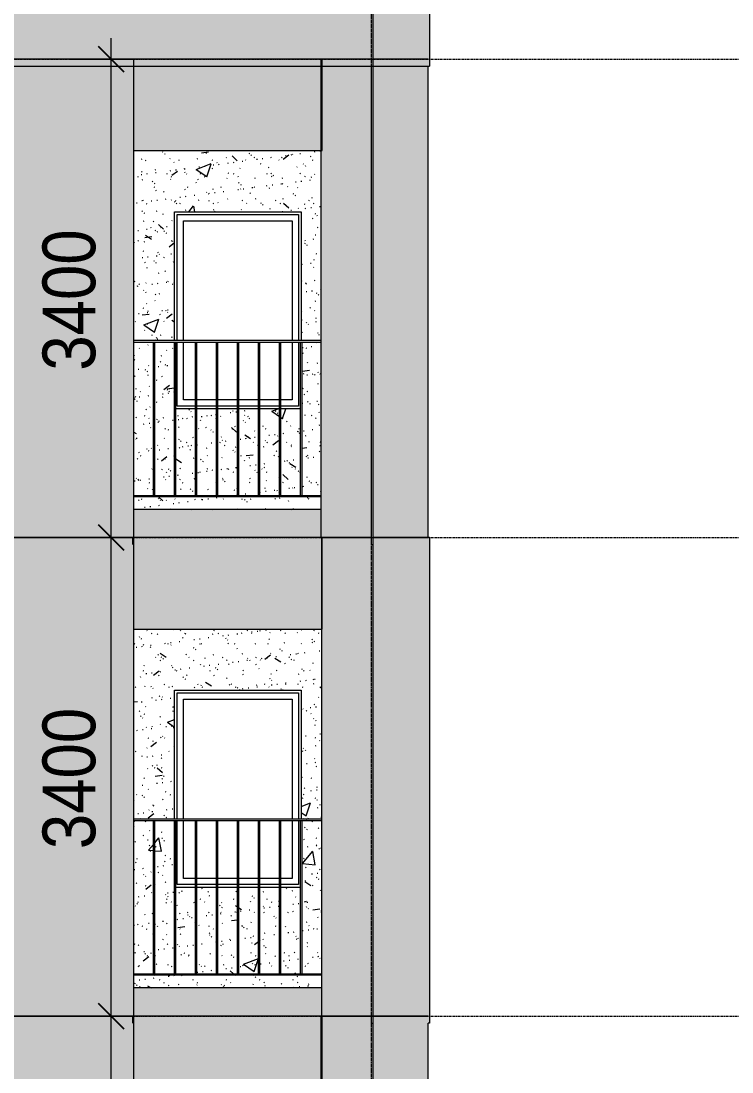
# Model space of a CAD drawing. Header units: millimetres. Extents: x 1240 to 198004, y -7796 to 35300.
# Drawn here: x 75746 to 80798, y 22203 to 29671 of the extents above; entities that cross this region are included whole.
import ezdxf

# ---------------------------------------------------------------- set-up
doc = ezdxf.new("R2010")
doc.units = ezdxf.units.MM
doc.linetypes.add('Centre', pattern=[31.75, 6.35, -4.7625, 15.875, -4.7625])
doc.linetypes.add('Grid Line', pattern=[22.225, 12.7, -3.175, 3.175, -3.175])
for name, color, linetype, lineweight in [('0-1', 7, 'Continuous', 5), ('A-ANNO-DIMS', 211, 'Continuous', 9), ('A-ANNO-DIMS-150', 211, 'Continuous', 9), ('A-FLOR-HRAL', 11, 'Continuous', 9), ('A-FLOR-HRAL-1', 253, 'Continuous', 9), ('A-FLOR-LEVL-2', 51, 'Centre', 9), ('A-GLAZ', 151, 'Continuous', 9), ('A-GLAZ-1', 7, 'Continuous', 9), ('A-WALL', 113, 'Continuous', 9), ('A-WALL-PATT-2', 9, 'Continuous', 9), ('A-WALL-PATT-3', 111, 'Continuous', 5), ('A-WALL-PATT-4', 111, 'Continuous', 9), ('I-WALL', 2, 'Continuous', 9), ('I-WALL-1', 7, 'Continuous', 9), ('S-GRID-1', 1, 'Grid Line', 9)]:
    doc.layers.add(name, color=color, linetype=linetype, lineweight=lineweight)
doc.styles.add('UTM Avo', font='', dxfattribs={"width": 0.9, "height": 375})
doc.styles.get('UTM Avo').set_extended_font_data('UTM Avo')
doc.dimstyles.new('1_Dim_chi_tiet_2_5', dxfattribs={"dimscale": 304.8, "dimtxt": 374.737856, "dimasz": 0.590551, "dimexe": 0.492126, "dimexo": 0.0625, "dimgap": 0.049213, "dimtad": 1, "dimdec": 0, "dimrnd": 5, "dimzin": 0, "dimdsep": 46, "dimtxsty": 'UTM Avo', "dimblk1": 'OBLIQUE', "dimblk2": 'OBLIQUE', "dimsah": 1, "dimcen": 0.09, "dimdle": 0.492126, "dimazin": 0, "dimtfac": 1, "dimtdec": 4, "dimtix": 1, "dimtmove": 0, "dimatfit": 3, "dimfxl": 0.984252, "dimfxlon": 1, "dimtvp": 1, "dimtolj": 1, "dimtzin": 0, "dimarcsym": 2})
pattern_1 = [(50, (377.7, 0), (1093.104, -95.634), [114.3, -1257.3]), (355, (377.7, 0), (-211.457, 1146.341), [91.44, -1005.84]), (100.451, (468.8, -8), (881.656, 1050.7), [97.14, -1068.54]), (46.184, (377.7, 304.8), (1626.475, -252.257), [171.45, -1885.95]), (96.636, (513.3, 283.8), (1424.416, 1484.565), [145.71, -1602.81]), (351.184, (377.7, 304.8), (1424.43, 1484.55), [137.16, -1508.76]), (21, (530.1, 228.6), (909.686, -613.591), [114.3, -1257.3]), (326, (530.1, 228.6), (370.812, 1105.129), [91.44, -1005.84]), (71.451, (606, 177.5), (1280.503, 491.528), [97.14, -1068.54]), (37.5, (377.74, 0), (18.5313, 507.3303), [50.292, -943.356, 50.292, -970.788, -1009.65]), (37.5, (377.74, 0), (18.5313, 507.3303), [-2014.728, 50.292, -959.358]), (7.5, (377.74, 0), (400.9178, 601.0836), [50.292, -531.876, 50.292, -920.496, -384.81]), (7.5, (377.74, 0), (400.9178, 601.0836), [-1552.956, 50.292, -334.518]), (327.5, (37.9, 0), (813.5452, -34.3737), [50.292, -330.708, 50.292, -1138.428, -1577.34]), (327.5, (37.9, 0), (813.5452, -34.3737), [-1569.72, 50.292, -1527.048]), (317.5, (-114.5, 0), (888.7755, 152.56), [50.292, -445.008, 50.292, -739.14, -1120.14]), (317.5, (-114.5, 0), (888.7755, 152.56), [-1284.732, 50.292, -1069.848])]
pattern_2 = [(37.5, (377.74, 0), (-4.79953, 146.8239), [5.029, -110.795, 5.029, -124.511, -123.825]), (37.5, (377.74, 0), (-4.79953, 146.8239), [-245.364, 5.029, -118.796]), (7.5, (377.74, 0), (134.85743, 215.0472), [5.029, -57.455, 5.029, -99.365, -40.005]), (7.5, (377.74, 0), (134.85743, 215.0472), [-166.878, 5.029, -34.976]), (327.5, (284.02, 0), (237.29776, 0.4316), [5.029, -33.071, 5.029, -132.131, -179.07]), (327.5, (284.02, 0), (237.29776, 0.4316), [-175.26, 5.029, -174.041]), (317.5, (284.02, 0), (229.06706, 66.87923), [5.029, -14.021, 5.029, -84.887, -102.87]), (317.5, (284.02, 0), (229.06706, 66.87923), [-108.966, 5.029, -97.841])]

# ---------------------------------------------------------------- blocks, each defined once
blk = doc.blocks.new('M_Fixed - 900 x 1400-V12-TKCS_MẶT ĐỨNG NỘI KHU 1')
at = {"layer": 'A-GLAZ-1'}
for p, q in [((76855.9, 7896), (77717.9, 7896)), ((76855.9, 7000), (76855.9, 7896)), ((76899.9, 7852), (77673.9, 7852)), ((76899.9, 7000), (76899.9, 7852)), ((77673.9, 7852), (77673.9, 7000)), ((77717.9, 7896), (77717.9, 7000)), ((76855.9, 6534), (76855.9, 6990)), ((76899.9, 6578), (76899.9, 6990)), ((77673.9, 6990), (77673.9, 6578)), ((77717.9, 6990), (77717.9, 6534)), ((76985.1, 6578), (76899.9, 6578)), ((77134.7, 6578), (76995.1, 6578)), ((77284.2, 6578), (77144.7, 6578)), ((77433.8, 6578), (77294.2, 6578)), ((77583.3, 6578), (77443.8, 6578)), ((77673.9, 6578), (77593.3, 6578)), ((76985.1, 6534), (76855.9, 6534)), ((77134.7, 6534), (76995.1, 6534)), ((77284.2, 6534), (77144.7, 6534)), ((77433.8, 6534), (77294.2, 6534)), ((77583.3, 6534), (77443.8, 6534)), ((77717.9, 6534), (77593.3, 6534))]:
    blk.add_line(p, q, dxfattribs=at)
blk = doc.blocks.new('Railing - 10mm-901206-TKCS_MẶT ĐỨNG NỘI KHU 1')
at = {"layer": 'A-FLOR-HRAL-1'}
for p, q in [((68746.5, 5900), (68746.5, 6990)), ((68756.5, 5900), (68756.5, 6990))]:
    blk.add_line(p, q, dxfattribs=at)
blk = doc.blocks.new('Railing - Railing-951451-TKCS_MẶT ĐỨNG NỘI KHU 1')
at = {"layer": 'A-FLOR-HRAL-1'}
for p, q in [((76546.9, 22900), (77881.9, 22900)), ((77881.9, 22890), (76546.9, 22890))]:
    blk.add_line(p, q, dxfattribs=at)
for p in [(7939.6, 17000), (8089.1, 17000), (8238.7, 17000), (8388.2, 17000), (8537.7, 17000), (8687.3, 17000), (8836.8, 17000), (8986.4, 17000)]:
    blk.add_blockref('Railing - 10mm-901206-TKCS_MẶT ĐỨNG NỘI KHU 1', p)
blk = doc.blocks.new('Top Rail Type - Top Rail_Internal_-951452-TKCS_MẶT ĐỨNG NỘI KHU 1')
at = {"layer": 'A-FLOR-HRAL-1'}
for p, q in [((77881.9, 24000), (76546.9, 24000)), ((76546.9, 23990), (77881.9, 23990))]:
    blk.add_line(p, q, dxfattribs=at)
blk = doc.blocks.new('NCV_TKTC_TANG 6 - 8_rvt-1-TKCS_MẶT ĐỨNG NỘI KHU 1')
at = {"layer": 'A-WALL-PATT-2'}
h = blk.add_hatch(dxfattribs=at)
h.set_pattern_fill('FP_5', color=256, style=0, pattern_type=2)
h.set_pattern_definition(pattern_1)
h.paths.add_polyline_path([(77860.9, 22800), (77881.9, 22800), (77881.9, 22890), (76546.9, 22890), (76546.9, 22800), (77852.7, 22800)])
h.paths.add_polyline_path([(77836.5, 22900), (77881.9, 22900), (77881.9, 23990), (77742.9, 23990), (77742.9, 22900)])
h.paths.add_polyline_path([(77134.7, 22900), (77134.7, 23515), (76995.1, 23515), (76995.1, 22900)])
h.paths.add_polyline_path([(77144.7, 22900), (77284.2, 22900), (77284.2, 23515), (77144.7, 23515), (77144.7, 23259)])
h.paths.add_polyline_path([(76985.1, 22900), (76985.1, 23515), (76845.6, 23515), (76845.6, 22900)])
h.paths.add_polyline_path([(76630.8, 22900), (76686.1, 22900), (76686.1, 23990), (76546.9, 23990), (76546.9, 22900), (76578.9, 22900)])
h.paths.add_polyline_path([(76835.6, 22900), (76835.6, 23990), (76696.1, 23990), (76696.1, 22900)])
h.paths.add_polyline_path([(77732.9, 22900), (77732.9, 23515), (77593.3, 23515), (77593.3, 22900)])
h.paths.add_polyline_path([(77583.3, 22900), (77583.3, 23515), (77443.8, 23515), (77443.8, 22900), (77576.4, 22900)])
h.paths.add_polyline_path([(77413.5, 22900), (77433.8, 22900), (77433.8, 23515), (77294.2, 23515), (77294.2, 22900)])
h.paths.add_polyline_path([(77736.9, 24000), (77881.9, 24000), (77881.9, 25350), (76546.9, 25350), (76546.9, 24000), (76836.9, 24000), (76836.9, 24915), (77736.9, 24915)])
h = blk.add_hatch(dxfattribs=at)
h.set_pattern_fill('FP_4', color=256, style=0, pattern_type=2)
h.set_pattern_definition(pattern_2)
h.paths.add_polyline_path([(77860.9, 22800), (77881.9, 22800), (77881.9, 22890), (76546.9, 22890), (76546.9, 22800), (77852.7, 22800)])
h.paths.add_polyline_path([(77836.5, 22900), (77881.9, 22900), (77881.9, 23990), (77742.9, 23990), (77742.9, 22900)])
h.paths.add_polyline_path([(77134.7, 22900), (77134.7, 23515), (76995.1, 23515), (76995.1, 22900)])
h.paths.add_polyline_path([(77144.7, 22900), (77284.2, 22900), (77284.2, 23515), (77144.7, 23515), (77144.7, 23259)])
h.paths.add_polyline_path([(76985.1, 22900), (76985.1, 23515), (76845.6, 23515), (76845.6, 22900)])
h.paths.add_polyline_path([(76630.8, 22900), (76686.1, 22900), (76686.1, 23990), (76546.9, 23990), (76546.9, 22900), (76578.9, 22900)])
h.paths.add_polyline_path([(76835.6, 22900), (76835.6, 23990), (76696.1, 23990), (76696.1, 22900)])
h.paths.add_polyline_path([(77732.9, 22900), (77732.9, 23515), (77593.3, 23515), (77593.3, 22900)])
h.paths.add_polyline_path([(77583.3, 22900), (77583.3, 23515), (77443.8, 23515), (77443.8, 22900), (77576.4, 22900)])
h.paths.add_polyline_path([(77413.5, 22900), (77433.8, 22900), (77433.8, 23515), (77294.2, 23515), (77294.2, 22900)])
h.paths.add_polyline_path([(77736.9, 24000), (77881.9, 24000), (77881.9, 25350), (76546.9, 25350), (76546.9, 24000), (76836.9, 24000), (76836.9, 24915), (77736.9, 24915)])
at = {"layer": 'I-WALL-1'}
for p, q in [((76836.9, 24000), (76836.9, 24915)), ((76836.9, 24915), (77736.9, 24915)), ((77736.9, 24915), (77736.9, 24000)), ((76985.1, 23515), (76845.6, 23515)), ((77134.7, 23515), (76995.1, 23515)), ((77284.2, 23515), (77144.7, 23515)), ((77433.8, 23515), (77294.2, 23515)), ((77583.3, 23515), (77443.8, 23515)), ((77732.9, 23515), (77593.3, 23515))]:
    blk.add_line(p, q, dxfattribs=at)
at = {"layer": 'A-FLOR-HRAL'}
for name in ['Top Rail Type - Top Rail_Internal_-951452-TKCS_MẶT ĐỨNG NỘI KHU 1', 'Railing - Railing-951451-TKCS_MẶT ĐỨNG NỘI KHU 1']:
    blk.add_blockref(name, (0, 0), dxfattribs=at)
at = {"layer": 'A-GLAZ'}
blk.add_blockref('M_Fixed - 900 x 1400-V12-TKCS_MẶT ĐỨNG NỘI KHU 1', (0, 17000), dxfattribs=at)
blk = doc.blocks.new('Railing - Railing-V160-TKCS_MẶT ĐỨNG NỘI KHU 1')
at = {"layer": 'A-FLOR-HRAL-1'}
for p, q in [((76546.9, 26300), (77876.9, 26300)), ((77876.9, 26290), (76546.9, 26290))]:
    blk.add_line(p, q, dxfattribs=at)
for p in [(7939.6, 20400), (8089.1, 20400), (8238.7, 20400), (8388.2, 20400), (8537.7, 20400), (8687.3, 20400), (8836.8, 20400), (8986.4, 20400)]:
    blk.add_blockref('Railing - 10mm-901206-TKCS_MẶT ĐỨNG NỘI KHU 1', p)
blk = doc.blocks.new('Top Rail Type - Top Rail_Internal_-V161-TKCS_MẶT ĐỨNG NỘI KHU 1')
at = {"layer": 'A-FLOR-HRAL-1'}
for p, q in [((77876.9, 27400), (76546.9, 27400)), ((76546.9, 27390), (77876.9, 27390))]:
    blk.add_line(p, q, dxfattribs=at)
blk = doc.blocks.new('NCV_TKTC_TANG 6 - 8_rvt-2-TKCS_MẶT ĐỨNG NỘI KHU 1')
at = {"layer": 'A-WALL-PATT-2'}
h = blk.add_hatch(dxfattribs=at)
h.set_pattern_fill('FP_5', color=256, style=0, pattern_type=2)
h.set_pattern_definition(pattern_1)
h.paths.add_polyline_path([(77876.9, 26200), (77876.9, 26290), (76546.9, 26290), (76546.9, 26200), (77860.9, 26200)])
h.paths.add_polyline_path([(77433.8, 26300), (77433.8, 26915), (77294.2, 26915), (77294.2, 26300), (77413.5, 26300)])
h.paths.add_polyline_path([(76546.9, 26300), (76686.1, 26300), (76686.1, 27390), (76546.9, 27390), (76546.9, 26376.1)])
h.paths.add_polyline_path([(77284.2, 26300), (77284.2, 26915), (77144.7, 26915), (77144.7, 26300)])
h.paths.add_polyline_path([(77576.4, 26300), (77583.3, 26300), (77583.3, 26915), (77443.8, 26915), (77443.8, 26300)])
h.paths.add_polyline_path([(77593.3, 26300), (77732.9, 26300), (77732.9, 26915), (77593.3, 26915), (77593.3, 26376.1)])
h.paths.add_polyline_path([(77836.5, 26300), (77876.9, 26300), (77876.9, 27390), (77742.9, 27390), (77742.9, 26300)])
h.paths.add_polyline_path([(77134.7, 26300), (77134.7, 26915), (76995.1, 26915), (76995.1, 26300)])
h.paths.add_polyline_path([(76985.1, 26300), (76985.1, 26915), (76845.6, 26915), (76845.6, 26300)])
h.paths.add_polyline_path([(76835.6, 26300), (76835.6, 27390), (76696.1, 27390), (76696.1, 26300)])
h.paths.add_polyline_path([(76546.9, 27400), (76836.9, 27400), (76836.9, 28315), (77736.9, 28315), (77736.9, 27400), (77876.9, 27400), (77876.9, 28750), (76546.9, 28750), (76546.9, 28400)])
h = blk.add_hatch(dxfattribs=at)
h.set_pattern_fill('FP_4', color=256, style=0, pattern_type=2)
h.set_pattern_definition(pattern_2)
h.paths.add_polyline_path([(77876.9, 26200), (77876.9, 26290), (76546.9, 26290), (76546.9, 26200), (77860.9, 26200)])
h.paths.add_polyline_path([(77433.8, 26300), (77433.8, 26915), (77294.2, 26915), (77294.2, 26300), (77413.5, 26300)])
h.paths.add_polyline_path([(76546.9, 26300), (76686.1, 26300), (76686.1, 27390), (76546.9, 27390), (76546.9, 26376.1)])
h.paths.add_polyline_path([(77284.2, 26300), (77284.2, 26915), (77144.7, 26915), (77144.7, 26300)])
h.paths.add_polyline_path([(77576.4, 26300), (77583.3, 26300), (77583.3, 26915), (77443.8, 26915), (77443.8, 26300)])
h.paths.add_polyline_path([(77593.3, 26300), (77732.9, 26300), (77732.9, 26915), (77593.3, 26915), (77593.3, 26376.1)])
h.paths.add_polyline_path([(77836.5, 26300), (77876.9, 26300), (77876.9, 27390), (77742.9, 27390), (77742.9, 26300)])
h.paths.add_polyline_path([(77134.7, 26300), (77134.7, 26915), (76995.1, 26915), (76995.1, 26300)])
h.paths.add_polyline_path([(76985.1, 26300), (76985.1, 26915), (76845.6, 26915), (76845.6, 26300)])
h.paths.add_polyline_path([(76835.6, 26300), (76835.6, 27390), (76696.1, 27390), (76696.1, 26300)])
h.paths.add_polyline_path([(76546.9, 27400), (76836.9, 27400), (76836.9, 28315), (77736.9, 28315), (77736.9, 27400), (77876.9, 27400), (77876.9, 28750), (76546.9, 28750), (76546.9, 28400)])
at = {"layer": 'I-WALL-1'}
for p, q in [((76836.9, 27400), (76836.9, 28315)), ((76836.9, 28315), (77736.9, 28315)), ((77736.9, 28315), (77736.9, 27400)), ((76985.1, 26915), (76845.6, 26915)), ((77134.7, 26915), (76995.1, 26915)), ((77284.2, 26915), (77144.7, 26915)), ((77433.8, 26915), (77294.2, 26915)), ((77583.3, 26915), (77443.8, 26915)), ((77732.9, 26915), (77593.3, 26915))]:
    blk.add_line(p, q, dxfattribs=at)
at = {"layer": 'A-FLOR-HRAL'}
for name in ['Top Rail Type - Top Rail_Internal_-V161-TKCS_MẶT ĐỨNG NỘI KHU 1', 'Railing - Railing-V160-TKCS_MẶT ĐỨNG NỘI KHU 1']:
    blk.add_blockref(name, (0, 0), dxfattribs=at)
at = {"layer": 'A-GLAZ'}
blk.add_blockref('M_Fixed - 900 x 1400-V12-TKCS_MẶT ĐỨNG NỘI KHU 1', (0, 20400), dxfattribs=at)
blk = doc.blocks.new('DIMBLOCK34-TKCS_MẶT ĐỨNG NỘI KHU 1')
at = {"layer": 'A-ANNO-DIMS-150', "lineweight": 25}
for p, q in [((76385.7, 22600), (76295.7, 22690)), ((76385.7, 22600), (76475.7, 22510)), ((76385.7, 19200), (76295.7, 19290)), ((76385.7, 19200), (76475.7, 19110))]:
    blk.add_line(p, q, dxfattribs=at)
at = {"layer": 'A-ANNO-DIMS-150'}
for p, q in [((76085.7, 22600), (76535.7, 22600)), ((76385.7, 22600), (76085.7, 22600)), ((76385.7, 19200), (76385.7, 22600)), ((76085.7, 19200), (76535.7, 19200)), ((76385.7, 19200), (76085.7, 19200))]:
    blk.add_line(p, q, dxfattribs=at)
at = {"layer": 'A-ANNO-DIMS-150', "color": 0, "insert": (75898.5, 20386.5), "char_height": 375, "width": 1232.471, "attachment_point": 1, "rotation": 90, "line_spacing_factor": 1.110334, "style": 'UTM Avo'}
blk.add_mtext('3400', dxfattribs=at)
blk = doc.blocks.new('_Oblique')
at = {"color": 0, "linetype": 'ByBlock', "lineweight": -2}
blk.add_line((-0.5, -0.5), (0.5, 0.5), dxfattribs=at)
blk = doc.blocks.new('DIMBLOCK35-TKCS_MẶT ĐỨNG NỘI KHU 1')
at = {"layer": 'A-ANNO-DIMS-150', "lineweight": 25}
for p, q in [((76385.7, 26000), (76295.7, 26090)), ((76385.7, 26000), (76475.7, 25910)), ((76385.7, 22600), (76295.7, 22690)), ((76385.7, 22600), (76475.7, 22510))]:
    blk.add_line(p, q, dxfattribs=at)
at = {"layer": 'A-ANNO-DIMS-150'}
for p, q in [((76085.7, 26000), (76535.7, 26000)), ((76385.7, 26000), (76085.7, 26000)), ((76385.7, 22600), (76385.7, 26000)), ((76085.7, 22600), (76535.7, 22600)), ((76385.7, 22600), (76085.7, 22600))]:
    blk.add_line(p, q, dxfattribs=at)
at = {"layer": 'A-ANNO-DIMS-150', "color": 0, "insert": (75898.5, 23786.5), "char_height": 375, "width": 1232.471, "attachment_point": 1, "rotation": 90, "line_spacing_factor": 1.110334, "style": 'UTM Avo'}
blk.add_mtext('3400', dxfattribs=at)
blk = doc.blocks.new('DIMBLOCK36-TKCS_MẶT ĐỨNG NỘI KHU 1')
at = {"layer": 'A-ANNO-DIMS-150'}
for p, q in [((76385.7, 26000), (76385.7, 29550)), ((76085.7, 29400), (76535.7, 29400)), ((76385.7, 29400), (76085.7, 29400)), ((76085.7, 26000), (76535.7, 26000)), ((76385.7, 26000), (76085.7, 26000))]:
    blk.add_line(p, q, dxfattribs=at)
at = {"layer": 'A-ANNO-DIMS-150', "lineweight": 25}
for p, q in [((76385.7, 29400), (76295.7, 29490)), ((76385.7, 29400), (76475.7, 29310)), ((76385.7, 26000), (76295.7, 26090)), ((76385.7, 26000), (76475.7, 25910))]:
    blk.add_line(p, q, dxfattribs=at)
at = {"layer": 'A-ANNO-DIMS-150', "color": 0, "insert": (75898.5, 27186.5), "char_height": 375, "width": 1232.471, "attachment_point": 1, "rotation": 90, "line_spacing_factor": 1.110334, "style": 'UTM Avo'}
blk.add_mtext('3400', dxfattribs=at)

msp = doc.modelspace()

# ---------------------------------------------------------------- hatches: boundary and pattern name
at = {"layer": 'A-WALL-PATT-3'}
for points in [[(72246.8, 29350), (78236.9, 29350), (78236.9, 30750), (69761.9, 30750), (69761.9, 29350), (70955.1, 29350)], [(78246.9, 29350), (78246.9, 30750), (78236.9, 30750), (78236.9, 29350)], [(78246.9, 29350), (78638.6, 29350), (78638.6, 30750), (78246.9, 30750), (78246.9, 29400)], [(78648.6, 29350), (78648.6, 30750), (78638.6, 30750), (78638.6, 29350)], [(77876.9, 26000), (78236.9, 26000), (78236.9, 29400), (77876.9, 29400), (77876.9, 26376.1)], [(78638.6, 26000), (78638.6, 29400), (78246.9, 29398.8), (78246.9, 26000)], [(78236.9, 22600), (78236.9, 26000), (77881.9, 26000), (77881.9, 22600), (78059.3, 22600)], [(78246.9, 22600), (78638.6, 22600), (78638.6, 25950), (78648.6, 25950), (78648.6, 26000), (78246.9, 25998.8), (78246.9, 22603.5)], [(78246.9, 22600), (78246.9, 25950), (78236.9, 25950), (78236.9, 22600)], [(78648.6, 22550), (78648.6, 25950), (78638.6, 25950), (78638.6, 22550)], [(78236.9, 19200), (78236.9, 22600), (77876.9, 22600), (77876.9, 19200), (77886.9, 19200)], [(78638.6, 19200), (78638.6, 22600), (78246.9, 22598.8), (78246.9, 19200)], [(78246.9, 19150), (78246.9, 22550), (78236.9, 22550), (78236.9, 19150)]]:
    msp.add_hatch(color=256, dxfattribs=at).paths.add_polyline_path(points)
at = {"layer": 'A-WALL-PATT-4'}
h = msp.add_hatch(color=256, dxfattribs=at)
h.paths.add_polyline_path([(73386.9, 26000), (76546.9, 26000), (76546.9, 29400), (73386.9, 29400), (73386.9, 26376.1)])
h.paths.add_polyline_path([(75635.3, 27000), (74235.3, 27000), (74235.3, 28400), (75635.3, 28400), (75635.3, 27019.1)])
for points in [[(77886.9, 28750), (77886.9, 29400), (76546.9, 29400), (76546.9, 28750), (77413.5, 28750)], [(77738.9, 26000), (77876.9, 26000), (77876.9, 26200), (76546.9, 26200), (76546.9, 26000), (77413.5, 26000)], [(77413.5, 25350), (77886.9, 25350), (77886.9, 26000), (76536.9, 26000), (76536.9, 25950), (76546.9, 25950), (76546.9, 25350)], [(77413.5, 22600), (77881.9, 22600), (77881.9, 22800), (76546.9, 22800), (76546.9, 22600)], [(77413.5, 21950), (77886.9, 21950), (77886.9, 22600), (76536.9, 22600), (76536.9, 22550), (76546.9, 22550), (76546.9, 21950)]]:
    msp.add_hatch(color=256, dxfattribs=at).paths.add_polyline_path(points)
h = msp.add_hatch(color=256, dxfattribs=at)
h.paths.add_polyline_path([(74830.1, 22600), (76546.9, 22600), (76546.9, 26000), (73386.9, 26000), (73386.9, 22600), (73538.5, 22600)])
h.paths.add_polyline_path([(75635.3, 23600), (74235.3, 23600), (74235.3, 25000), (75635.3, 25000), (75635.3, 23619.1)])
h = msp.add_hatch(color=256, dxfattribs=at)
h.paths.add_polyline_path([(73386.9, 19200), (76546.9, 19200), (76546.9, 22600), (73386.9, 22600), (73386.9, 20088.5)])
h.paths.add_polyline_path([(74276.2, 20200), (74235.3, 20200), (74235.3, 21600), (75635.3, 21600), (75635.3, 20200), (74830.1, 20200)])

# ---------------------------------------------------------------- linework, layer by layer
at = {"layer": 'A-FLOR-LEVL-2'}
for p, q in [((1240.2, 29400), (91585, 29400)), ((1240.2, 26000), (91585, 26000)), ((1240.2, 22600), (91585, 22600))]:
    msp.add_line(p, q, dxfattribs=at)
at = {"layer": 'A-WALL'}
for p, q in [((76546.9, 29400), (73386.9, 29400)), ((76546.9, 22600), (76546.9, 29400)), ((78236.9, 29400), (77876.9, 29400)), ((77876.9, 29400), (77876.9, 26000)), ((78236.9, 25950), (78236.9, 29350)), ((78246.9, 29350), (78246.9, 5550)), ((76546.9, 26000), (73386.9, 26000)), ((73386.9, 26000), (76546.9, 26000)), ((77876.9, 26000), (78236.9, 26000)), ((78236.9, 26000), (77881.9, 26000)), ((77881.9, 26000), (77881.9, 22600)), ((78236.9, 25950), (78246.9, 25950)), ((76546.9, 22600), (73386.9, 22600)), ((73386.9, 22600), (76546.9, 22600)), ((76546.9, 5600), (76546.9, 22600)), ((78246.9, 22600), (77876.9, 22600)), ((77876.9, 22600), (77876.9, 19200)), ((77881.9, 22600), (78236.9, 22600)), ((78236.9, 22550), (78236.9, 22600)), ((78236.9, 22550), (78246.9, 22550))]:
    msp.add_line(p, q, dxfattribs=at)
at = {"layer": 'I-WALL'}
for p, q in [((78648.6, 33200), (78648.6, 29350)), ((78246.9, 30750), (78246.9, 29350)), ((69761.9, 29350), (78648.6, 29350)), ((77886.9, 29400), (76546.9, 29400)), ((77886.9, 28750), (77886.9, 29400)), ((78638.6, 29400), (78246.9, 29400)), ((78638.6, 26000), (78638.6, 29350)), ((76546.9, 28750), (77886.9, 28750)), ((77876.9, 26200), (76546.9, 26200)), ((76536.9, 26000), (76536.9, 25950)), ((77876.9, 26000), (76546.9, 26000)), ((77886.9, 25350), (77886.9, 26000)), ((78648.6, 26000), (78246.9, 26000)), ((78246.9, 26000), (78638.6, 26000)), ((78648.6, 26000), (78648.6, 22550)), ((76546.9, 25350), (77886.9, 25350)), ((77881.9, 22800), (76546.9, 22800)), ((76536.9, 22600), (76536.9, 22550)), ((77881.9, 22600), (76546.9, 22600)), ((77886.9, 21950), (77886.9, 22600)), ((78638.6, 22600), (78246.9, 22600)), ((78246.9, 22600), (78638.6, 22600)), ((78638.6, 19150), (78638.6, 22550)), ((78648.6, 22550), (78638.6, 22550))]:
    msp.add_line(p, q, dxfattribs=at)
at = {"layer": 'S-GRID-1'}
msp.add_line((78236.9, -2695.9), (78236.9, 30542.5), dxfattribs=at)

# ---------------------------------------------------------------- block references
at = {"layer": '0-1'}
for name in ['NCV_TKTC_TANG 6 - 8_rvt-2-TKCS_MẶT ĐỨNG NỘI KHU 1', 'NCV_TKTC_TANG 6 - 8_rvt-1-TKCS_MẶT ĐỨNG NỘI KHU 1']:
    msp.add_blockref(name, (0, 0), dxfattribs=at)

# ---------------------------------------------------------------- dimensions: what is measured, and where the dimension line sits
at = {"layer": 'A-ANNO-DIMS'}
for base, p1, p2, picture, middle in [((76385.7, 29400), (76085.7, 26000), (76085.7, 29400), 'DIMBLOCK36-TKCS_MẶT ĐỨNG NỘI KHU 1', (76176.6, 27700)), ((76385.7, 26000), (76085.7, 22600), (76085.7, 26000), 'DIMBLOCK35-TKCS_MẶT ĐỨNG NỘI KHU 1', (76176.6, 24300)), ((76385.7, 22600), (76085.7, 19200), (76085.7, 22600), 'DIMBLOCK34-TKCS_MẶT ĐỨNG NỘI KHU 1', (76176.6, 20900))]:
    dim = msp.add_linear_dim(base=base, p1=p1, p2=p2, angle=90, dimstyle='1_Dim_chi_tiet_2_5', override={"dimpost": '<>', "dimfxl": 3400}, dxfattribs=at)
    dim.commit()
    dim.dimension.update_dxf_attribs({"geometry": picture, "text_midpoint": middle})

doc.saveas('drawing.dxf')
